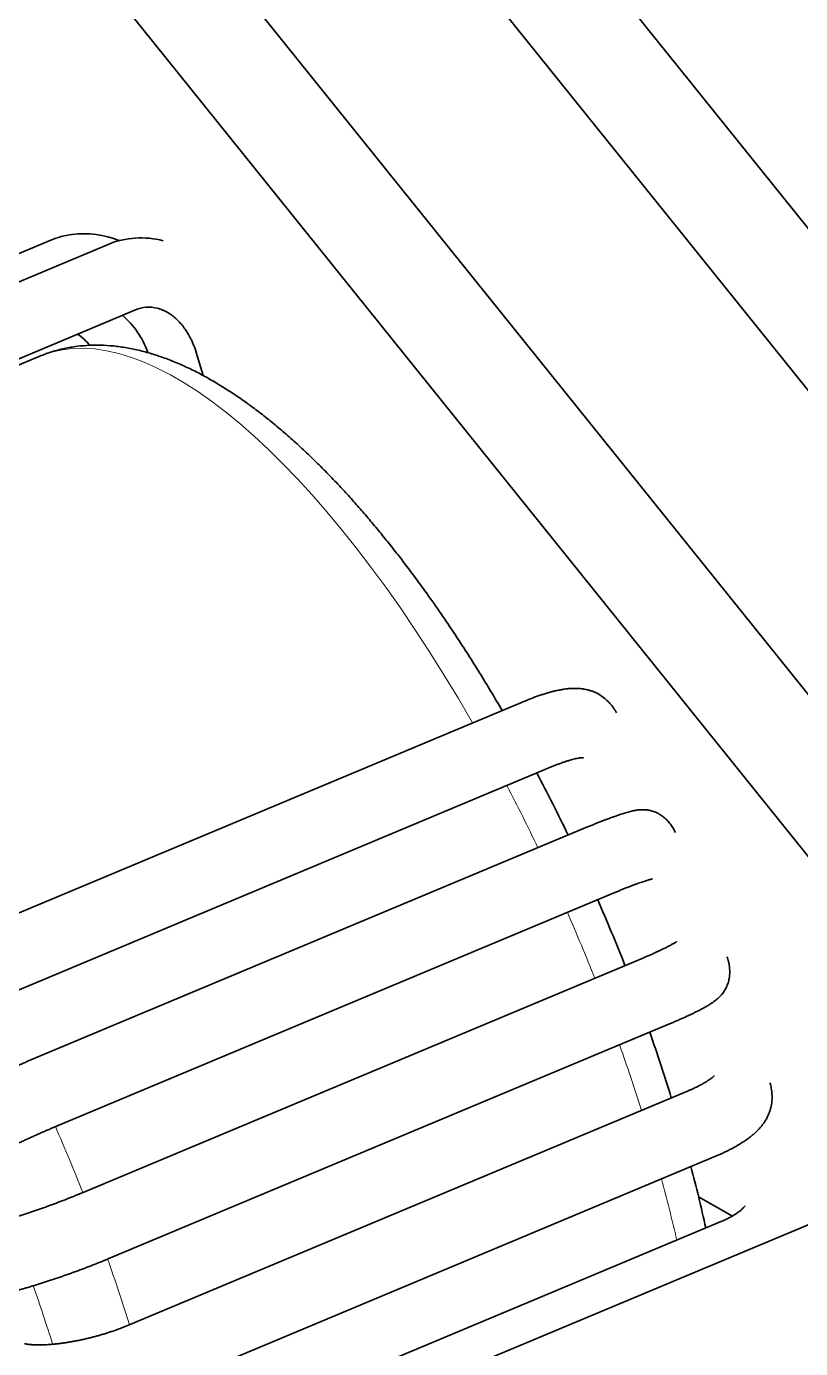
# Model space of a CAD drawing. Extents: x 23 to 417, y 3 to 294.
# Drawn here: x 361.466 to 363.648, y 131.931 to 135.656 of the extents above; entities that cross this region are included whole.
import ezdxf

# ---------------------------------------------------------------- set-up
doc = ezdxf.new("R2010")
doc.units = 0
doc.layers.get('0').update_dxf_attribs({"lineweight": 13})

# ---------------------------------------------------------------- blocks, each defined once
blk = doc.blocks.new('BLOCK4697')
at = {"color": 7, "lineweight": 35}
for p, q in [((-15.001, 32.299), (43.858, -40.876)), ((-16.375, 31.724), (42.484, -41.451)), ((11.213, 6.273), (44.609, -35.246)), ((9.839, 5.698), (43.235, -35.821))]:
    blk.add_line(p, q, dxfattribs=at)
at = {"color": 7, "lineweight": 35, "ltscale": 0.214107}
for p, q in [((-1.134, -4.936), (6.767, -1.63)), ((-0.328, -4.995), (7.572, -1.689)), ((0.058, -5.918), (7.958, -2.612)), ((13.454, -8.119), (5.554, -11.425)), ((13.841, -9.041), (5.94, -12.348)), ((14.329, -9.896), (6.429, -13.202)), ((14.715, -10.818), (6.815, -14.125)), ((15.097, -11.748), (7.197, -15.054)), ((15.483, -12.67), (7.583, -15.976)), ((15.735, -13.617), (7.835, -16.924)), ((16.121, -14.54), (8.221, -17.846)), ((16.223, -15.448), (8.323, -18.755))]:
    blk.add_line(p, q, dxfattribs=at)
at = {"color": 7, "lineweight": 35, "ltscale": 0.184161}
blk.add_line((-0.185, -6.108), (6.61, -3.264), dxfattribs=at)
at = {"color": 7, "lineweight": 35, "ltscale": 0.000406021}
blk.add_line((8.128, -3.198), (8.134, -3.213), dxfattribs=at)
at = {"color": 7, "lineweight": 35, "ltscale": 0.008483}
blk.add_line((8.815, -3.212), (8.914, -3.537), dxfattribs=at)
at = {"color": 7, "lineweight": 35, "ltscale": 0.325814}
blk.add_line((18.841, -14.912), (6.818, -19.943), dxfattribs=at)
at = {"color": 7, "lineweight": 35, "ltscale": 0.013732}
blk.add_line((15.893, -15.104), (16.37, -15.377), dxfattribs=at)
at = {"color": 7, "lineweight": 35}
for centre, radius, start, end in [((7.223, -2.721), 1.183, 97.9032, 112.6912), ((7.229, -2.882), 1.343, 68.0696, 97.0187), ((8.035, -2.809), 1.212, 74.9528, 112.4869), ((8.146, -3.055), 0.482, 75.2775, 113.016), ((6.972, -3.615), 1.228, 19.8276, 49.0639), ((6.433, -3.906), 1.19, 42.0327, 53.3206), ((-9.358, -21.268), 25.979, 25.6792, 27.8396), ((-10.456, -21.789), 27.194, 21.4406, 23.5579), ((-9.065, -21.289), 25.716, 17.1372, 19.3074), ((-5.389, -20.252), 21.896, 12.4176, 14.7438)]:
    blk.add_arc(centre, radius, start, end, dxfattribs=at)
at = {"color": 7, "lineweight": 13}
for centre, radius, start, end in [((-11.21, -22.047), 27.525, 25.5198, 27.5583), ((-12.297, -22.56), 28.727, 21.5084, 23.5121), ((-10.922, -22.061), 27.264, 17.4443, 19.4906), ((-19.511, -25.578), 28.727, 21.5084, 23.5121), ((-7.255, -21), 23.445, 13.0284, 15.1975), ((-18.136, -25.08), 27.264, 17.4443, 19.4907)]:
    blk.add_arc(centre, radius, start, end, dxfattribs=at)
for centre, major_axis, start_param, end_param in [((10.664, -12.95), (4.054, -9.686), 1.898495, 3.141683), ((2.764, -16.256), (3.668, -8.764), 1.314315, 1.407535)]:
    blk.add_ellipse(centre, major_axis=major_axis, ratio=0.365278, start_param=start_param, end_param=end_param, dxfattribs=at)
at = {"color": 7, "lineweight": 35}
for points, knots in [([(8.269, -2.589), (8.281, -2.592), (8.306, -2.6), (8.342, -2.613), (8.378, -2.63), (8.412, -2.648), (8.443, -2.668), (8.474, -2.689), (8.505, -2.714), (8.536, -2.742), (8.564, -2.769), (8.59, -2.797), (8.613, -2.824), (8.636, -2.852), (8.657, -2.882), (8.678, -2.913), (8.698, -2.944), (8.717, -2.977), (8.737, -3.015), (8.758, -3.059), (8.779, -3.108), (8.798, -3.159), (8.81, -3.194), (8.815, -3.212)], [0, 0, 0, 0, 0.0381685, 0.0770198, 0.1167092, 0.1574077, 0.1902293, 0.2290633, 0.2690467, 0.3102284, 0.3526796, 0.3874377, 0.4230442, 0.4594867, 0.4967627, 0.5333023, 0.570584, 0.6085861, 0.6472979, 0.6998554, 0.7535192, 0.8081751, 0.8637159, 0.8637159, 0.8637159, 0.8637159]), ([(13.126, -8.256), (13.074, -8.167), (12.969, -7.989), (12.809, -7.726), (12.647, -7.469), (12.483, -7.216), (12.304, -6.949), (12.131, -6.7), (11.964, -6.468), (11.819, -6.273), (11.675, -6.083), (11.529, -5.899), (11.383, -5.719), (11.237, -5.544), (11.089, -5.373), (10.934, -5.199), (10.768, -5.022), (10.592, -4.841), (10.415, -4.667), (10.238, -4.501), (10.06, -4.343), (9.882, -4.193), (9.703, -4.052), (9.524, -3.919), (9.344, -3.794), (9.163, -3.679), (8.983, -3.573), (8.801, -3.476), (8.62, -3.39), (8.438, -3.314), (8.256, -3.25), (8.071, -3.195), (7.884, -3.153), (7.695, -3.123), (7.507, -3.108), (7.32, -3.108), (7.136, -3.122), (6.956, -3.153), (6.78, -3.199), (6.666, -3.241), (6.61, -3.264)], [0, 0, 0, 0, 0.310707, 0.618474, 0.923068, 1.224273, 1.52188, 1.886936, 2.136191, 2.377542, 2.615812, 2.850895, 3.082726, 3.311208, 3.536278, 3.757863, 4.011714, 4.265243, 4.513365, 4.756364, 4.994291, 5.227109, 5.454886, 5.677664, 5.896661, 6.110915, 6.320517, 6.525627, 6.726485, 6.923283, 7.116295, 7.305772, 7.500067, 7.691462, 7.880054, 8.066227, 8.250446, 8.43314, 8.614807, 8.795843, 8.795843, 8.795843, 8.795843]), ([(13.454, -8.119), (13.473, -8.111), (13.51, -8.096), (13.565, -8.074), (13.62, -8.054), (13.674, -8.036), (13.727, -8.019), (13.779, -8.003), (13.83, -7.989), (13.885, -7.976), (13.944, -7.964), (14.005, -7.954), (14.067, -7.946), (14.119, -7.943), (14.162, -7.943), (14.196, -7.944), (14.231, -7.947), (14.26, -7.95), (14.292, -7.955), (14.325, -7.962), (14.367, -7.974), (14.409, -7.988), (14.462, -8.012), (14.523, -8.047), (14.588, -8.097), (14.646, -8.154), (14.696, -8.217), (14.724, -8.263), (14.736, -8.286)], [0, 0, 0, 0, 0.060468, 0.119824, 0.178005, 0.234964, 0.290679, 0.34514, 0.398368, 0.450442, 0.514415, 0.57698, 0.638567, 0.699854, 0.733453, 0.767525, 0.802054, 0.83731, 0.856504, 0.897892, 0.940814, 0.984965, 1.030867, 1.114945, 1.196407, 1.276785, 1.356962, 1.437306, 1.437306, 1.437306, 1.437306]), ([(13.841, -9.041), (13.856, -9.035), (13.887, -9.022), (13.932, -9.005), (13.976, -8.989), (14.018, -8.974), (14.058, -8.962), (14.095, -8.951), (14.13, -8.941), (14.165, -8.933), (14.198, -8.927), (14.228, -8.922), (14.249, -8.92), (14.263, -8.92), (14.269, -8.92), (14.271, -8.92), (14.272, -8.92)], [0, 0, 0, 0, 0.0506336, 0.0993631, 0.1460018, 0.1903497, 0.2322002, 0.2713277, 0.3074878, 0.3416242, 0.3789327, 0.4086336, 0.4318427, 0.4432532, 0.4482019, 0.4500805, 0.4500805, 0.4500805, 0.4500805]), ([(14.329, -9.896), (14.346, -9.889), (14.381, -9.875), (14.431, -9.854), (14.48, -9.834), (14.528, -9.815), (14.575, -9.797), (14.62, -9.78), (14.664, -9.764), (14.705, -9.749), (14.744, -9.735), (14.781, -9.722), (14.817, -9.711), (14.851, -9.7), (14.884, -9.69), (14.916, -9.681), (14.948, -9.674), (14.972, -9.668), (14.994, -9.663), (15.014, -9.66), (15.037, -9.656), (15.062, -9.654), (15.091, -9.652), (15.124, -9.652), (15.171, -9.655), (15.227, -9.666), (15.29, -9.688), (15.348, -9.718), (15.402, -9.757), (15.452, -9.802), (15.497, -9.854), (15.536, -9.911), (15.557, -9.952), (15.567, -9.973)], [0, 0, 0, 0, 0.055987, 0.110633, 0.163826, 0.215467, 0.265466, 0.313742, 0.360228, 0.404897, 0.445817, 0.485042, 0.52257, 0.558459, 0.592833, 0.625867, 0.657862, 0.689281, 0.702027, 0.724806, 0.74835, 0.773352, 0.800164, 0.834753, 0.874123, 0.940801, 1.005959, 1.071344, 1.137575, 1.204813, 1.272967, 1.34186, 1.411187, 1.411187, 1.411187, 1.411187]), ([(14.715, -10.818), (14.732, -10.812), (14.764, -10.798), (14.812, -10.779), (14.858, -10.76), (14.902, -10.742), (14.945, -10.726), (14.986, -10.71), (15.025, -10.696), (15.06, -10.683), (15.094, -10.672), (15.124, -10.662), (15.151, -10.653), (15.176, -10.645), (15.198, -10.639), (15.216, -10.634), (15.23, -10.63), (15.239, -10.628), (15.243, -10.627), (15.245, -10.627), (15.246, -10.627)], [0, 0, 0, 0, 0.0532239, 0.1048378, 0.1546951, 0.2026441, 0.2485333, 0.2922084, 0.3335277, 0.372064, 0.4066213, 0.4385314, 0.4676116, 0.4936393, 0.5163488, 0.5353829, 0.5505545, 0.5590722, 0.5620202, 0.5646113, 0.5646113, 0.5646113, 0.5646113]), ([(15.589, -11.507), (15.589, -11.507), (15.585, -11.51), (15.577, -11.516), (15.566, -11.523), (15.553, -11.531), (15.538, -11.54), (15.521, -11.549), (15.502, -11.559), (15.482, -11.571), (15.459, -11.582), (15.434, -11.595), (15.403, -11.611), (15.366, -11.628), (15.327, -11.647), (15.285, -11.666), (15.241, -11.686), (15.194, -11.706), (15.146, -11.727), (15.114, -11.741), (15.097, -11.748)], [0, 0, 0, 0, 0.003122, 0.0140713, 0.0283986, 0.0431374, 0.0603016, 0.0796978, 0.1011665, 0.1245733, 0.1498034, 0.1767495, 0.2118099, 0.253562, 0.297365, 0.3435463, 0.3919344, 0.4423611, 0.4946568, 0.5486741, 0.5486741, 0.5486741, 0.5486741]), ([(16.293, -11.725), (16.302, -11.747), (16.316, -11.791), (16.329, -11.859), (16.334, -11.928), (16.33, -11.996), (16.319, -12.063), (16.298, -12.127), (16.269, -12.188), (16.235, -12.238), (16.202, -12.276), (16.174, -12.303), (16.148, -12.326), (16.121, -12.347), (16.093, -12.367), (16.065, -12.386), (16.039, -12.402), (16.016, -12.416), (15.991, -12.43), (15.966, -12.444), (15.94, -12.458), (15.913, -12.472), (15.885, -12.487), (15.852, -12.503), (15.815, -12.522), (15.772, -12.542), (15.728, -12.563), (15.682, -12.584), (15.635, -12.605), (15.585, -12.627), (15.535, -12.648), (15.501, -12.663), (15.483, -12.67)], [0, 0, 0, 0, 0.069899, 0.13937, 0.20814, 0.276093, 0.343221, 0.409843, 0.476911, 0.54702, 0.590258, 0.628758, 0.662361, 0.694048, 0.730894, 0.767729, 0.794394, 0.821636, 0.849613, 0.878425, 0.908136, 0.938796, 0.970432, 1.003041, 1.048416, 1.095546, 1.144408, 1.194944, 1.247082, 1.300738, 1.355817, 1.412212, 1.412212, 1.412212, 1.412212]), ([(4.876, -13.988), (4.885, -13.982), (4.905, -13.968), (4.936, -13.948), (4.969, -13.927), (5.003, -13.906), (5.039, -13.884), (5.077, -13.862), (5.117, -13.839), (5.158, -13.815), (5.202, -13.791), (5.246, -13.766), (5.293, -13.741), (5.34, -13.716), (5.39, -13.69), (5.44, -13.664), (5.492, -13.637), (5.544, -13.611), (5.598, -13.584), (5.652, -13.557), (5.707, -13.53), (5.763, -13.503), (5.819, -13.476), (5.875, -13.449), (5.932, -13.423), (5.988, -13.397), (6.045, -13.371), (6.101, -13.345), (6.157, -13.32), (6.213, -13.295), (6.268, -13.271), (6.322, -13.247), (6.376, -13.225), (6.411, -13.21), (6.429, -13.202)], [0, 0, 0, 0, 0.035256, 0.072068, 0.11061, 0.15098, 0.193219, 0.237336, 0.283308, 0.33109, 0.380543, 0.431663, 0.484363, 0.538547, 0.59411, 0.650941, 0.708924, 0.767931, 0.827844, 0.888525, 0.94984, 1.011674, 1.073868, 1.136299, 1.198819, 1.261291, 1.323583, 1.385541, 1.447049, 1.507944, 1.568115, 1.627425, 1.685745, 1.742956, 1.742956, 1.742956, 1.742956]), ([(16.116, -13.397), (16.116, -13.397), (16.115, -13.399), (16.112, -13.402), (16.105, -13.408), (16.095, -13.418), (16.079, -13.431), (16.058, -13.447), (16.031, -13.465), (16.002, -13.484), (15.971, -13.502), (15.942, -13.519), (15.912, -13.535), (15.88, -13.551), (15.846, -13.568), (15.811, -13.584), (15.773, -13.601), (15.748, -13.612), (15.735, -13.617)], [0, 0, 0, 0, 0.0012964, 0.005889, 0.0137171, 0.0271359, 0.0488736, 0.0752343, 0.1061051, 0.1472068, 0.1799131, 0.2123313, 0.2466665, 0.2827806, 0.3205496, 0.359856, 0.400579, 0.4426248, 0.4426248, 0.4426248, 0.4426248]), ([(16.899, -13.5), (16.907, -13.527), (16.92, -13.58), (16.929, -13.662), (16.929, -13.745), (16.92, -13.814), (16.906, -13.87), (16.893, -13.913), (16.876, -13.955), (16.854, -14.001), (16.827, -14.046), (16.799, -14.086), (16.772, -14.119), (16.748, -14.147), (16.722, -14.174), (16.691, -14.204), (16.655, -14.235), (16.613, -14.269), (16.568, -14.302), (16.52, -14.335), (16.472, -14.364), (16.427, -14.391), (16.386, -14.414), (16.345, -14.436), (16.302, -14.457), (16.259, -14.479), (16.214, -14.499), (16.168, -14.52), (16.137, -14.533), (16.121, -14.54)], [0, 0, 0, 0, 0.082091, 0.16401, 0.246404, 0.330152, 0.374309, 0.417162, 0.465082, 0.511223, 0.570486, 0.62107, 0.659163, 0.696701, 0.733775, 0.770636, 0.824253, 0.878263, 0.933016, 0.98875, 1.055453, 1.100764, 1.146877, 1.193835, 1.241639, 1.290278, 1.339736, 1.389984, 1.440988, 1.440988, 1.440988, 1.440988]), ([(5.39, -14.84), (5.396, -14.836), (5.41, -14.827), (5.431, -14.813), (5.455, -14.797), (5.483, -14.78), (5.513, -14.762), (5.545, -14.743), (5.58, -14.723), (5.616, -14.702), (5.655, -14.681), (5.696, -14.658), (5.739, -14.635), (5.783, -14.612), (5.829, -14.587), (5.876, -14.563), (5.925, -14.538), (5.974, -14.513), (6.025, -14.487), (6.077, -14.462), (6.129, -14.436), (6.182, -14.411), (6.235, -14.385), (6.289, -14.359), (6.343, -14.334), (6.397, -14.309), (6.451, -14.284), (6.505, -14.26), (6.558, -14.236), (6.611, -14.212), (6.663, -14.19), (6.715, -14.167), (6.765, -14.146), (6.798, -14.132), (6.815, -14.125)], [0, 0, 0, 0, 0.02205, 0.047756, 0.076793, 0.108904, 0.143869, 0.181502, 0.221633, 0.264102, 0.308686, 0.355301, 0.403801, 0.454043, 0.50588, 0.559169, 0.613764, 0.669523, 0.726273, 0.783889, 0.842222, 0.901101, 0.960397, 1.019942, 1.079591, 1.139189, 1.198579, 1.257621, 1.316141, 1.374016, 1.431072, 1.487167, 1.542153, 1.595877, 1.595877, 1.595877, 1.595877]), ([(5.694, -15.539), (5.701, -15.538), (5.716, -15.536), (5.74, -15.532), (5.768, -15.527), (5.798, -15.52), (5.832, -15.513), (5.868, -15.504), (5.906, -15.495), (5.947, -15.485), (5.99, -15.473), (6.034, -15.461), (6.08, -15.448), (6.128, -15.434), (6.178, -15.42), (6.228, -15.404), (6.28, -15.388), (6.333, -15.371), (6.386, -15.354), (6.441, -15.336), (6.496, -15.318), (6.551, -15.299), (6.607, -15.279), (6.663, -15.26), (6.719, -15.24), (6.774, -15.219), (6.83, -15.199), (6.884, -15.178), (6.939, -15.157), (6.992, -15.137), (7.045, -15.116), (7.097, -15.095), (7.147, -15.074), (7.18, -15.061), (7.197, -15.054)], [0, 0, 0, 0, 0.020839, 0.045561, 0.073766, 0.105164, 0.139508, 0.176596, 0.216242, 0.258275, 0.30243, 0.348646, 0.396772, 0.446657, 0.498154, 0.551115, 0.605391, 0.660833, 0.717278, 0.774588, 0.832611, 0.891193, 0.950182, 1.009424, 1.068764, 1.128048, 1.187128, 1.245843, 1.304041, 1.361571, 1.418279, 1.474015, 1.528629, 1.581964, 1.581964, 1.581964, 1.581964]), ([(16.545, -15.235), (16.544, -15.236), (16.542, -15.24), (16.537, -15.247), (16.528, -15.257), (16.517, -15.269), (16.503, -15.283), (16.484, -15.299), (16.458, -15.32), (16.423, -15.345), (16.38, -15.371), (16.332, -15.398), (16.28, -15.424), (16.243, -15.44), (16.223, -15.448)], [0, 0, 0, 0, 0.0034963, 0.0140512, 0.0265169, 0.0425439, 0.0618989, 0.0848019, 0.1181411, 0.1634931, 0.2134679, 0.2683616, 0.3271633, 0.3898763, 0.3898763, 0.3898763, 0.3898763]), ([(5.908, -16.509), (5.92, -16.507), (5.945, -16.504), (5.982, -16.497), (6.021, -16.49), (6.062, -16.481), (6.104, -16.472), (6.148, -16.462), (6.193, -16.45), (6.24, -16.438), (6.289, -16.426), (6.339, -16.412), (6.39, -16.397), (6.442, -16.382), (6.496, -16.366), (6.551, -16.35), (6.607, -16.332), (6.663, -16.314), (6.72, -16.296), (6.778, -16.277), (6.837, -16.257), (6.896, -16.237), (6.955, -16.216), (7.014, -16.196), (7.073, -16.174), (7.132, -16.153), (7.191, -16.131), (7.249, -16.109), (7.307, -16.087), (7.364, -16.065), (7.42, -16.043), (7.475, -16.021), (7.529, -15.999), (7.565, -15.984), (7.583, -15.976)], [0, 0, 0, 0, 0.036878, 0.07507, 0.114822, 0.156265, 0.199465, 0.244451, 0.291216, 0.339727, 0.389817, 0.441526, 0.494773, 0.549468, 0.605511, 0.662795, 0.721207, 0.780627, 0.840921, 0.901972, 0.963651, 1.025826, 1.088361, 1.15112, 1.213966, 1.276764, 1.339373, 1.401661, 1.46349, 1.524726, 1.585239, 1.644901, 1.703587, 1.761184, 1.761184, 1.761184, 1.761184]), ([(6.396, -17.174), (6.398, -17.175), (6.404, -17.177), (6.415, -17.179), (6.428, -17.181), (6.443, -17.183), (6.46, -17.186), (6.479, -17.188), (6.5, -17.189), (6.522, -17.191), (6.549, -17.192), (6.582, -17.193), (6.62, -17.193), (6.66, -17.192), (6.704, -17.19), (6.749, -17.187), (6.796, -17.183), (6.845, -17.178), (6.895, -17.172), (6.946, -17.165), (6.998, -17.157), (7.051, -17.149), (7.105, -17.139), (7.159, -17.128), (7.214, -17.117), (7.268, -17.104), (7.323, -17.091), (7.378, -17.077), (7.432, -17.062), (7.485, -17.047), (7.539, -17.031), (7.591, -17.014), (7.642, -16.997), (7.692, -16.979), (7.741, -16.961), (7.789, -16.943), (7.82, -16.93), (7.835, -16.924)], [0, 0, 0, 0, 0.007162, 0.018333, 0.031728, 0.047183, 0.064556, 0.083716, 0.104553, 0.126962, 0.150863, 0.185967, 0.22351, 0.264761, 0.308208, 0.353662, 0.400944, 0.449878, 0.500296, 0.552031, 0.60492, 0.658728, 0.713362, 0.768663, 0.824471, 0.880626, 0.936969, 0.99334, 1.049582, 1.105549, 1.161068, 1.215981, 1.27013, 1.323356, 1.3755, 1.426402, 1.4759, 1.4759, 1.4759, 1.4759])]:
    blk.add_open_spline(points, degree=3, knots=knots, dxfattribs=at)

msp = doc.modelspace()

# ---------------------------------------------------------------- block references
at = {"lineweight": 0, "xscale": 0.2, "yscale": 0.2, "zscale": 0.2}
msp.add_blockref('BLOCK4697', (360.182, 135.3796), dxfattribs=at)

doc.saveas('drawing.dxf')
